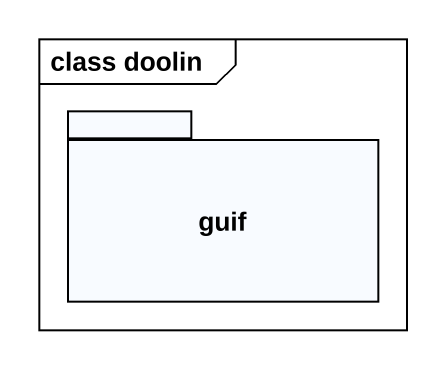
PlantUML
@startuml
mainframe class doolin
package guif {
}
@enduml
